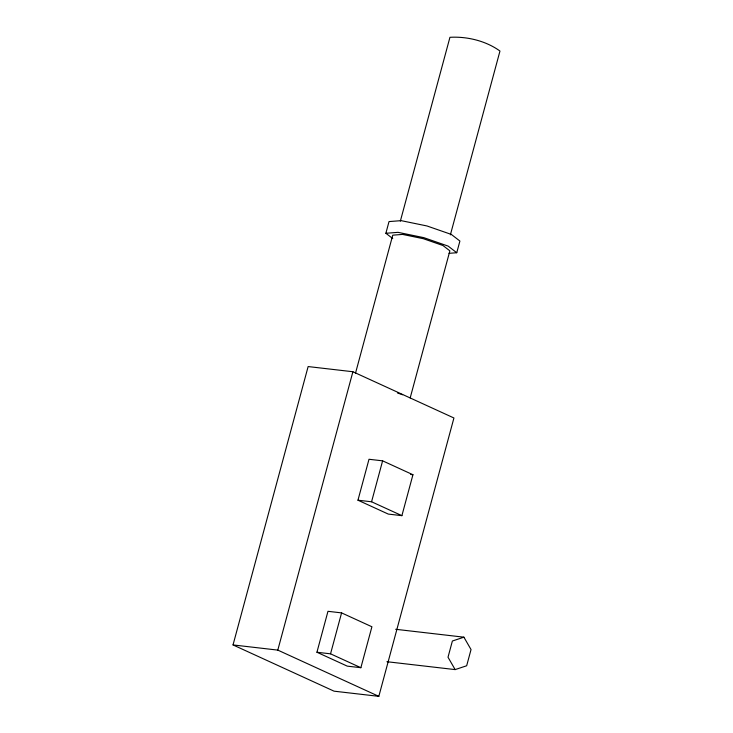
<?xml version="1.0" encoding="UTF-8"?>
<svg xmlns="http://www.w3.org/2000/svg" width="733" height="733" viewBox="0 0 733 733"><rect width="100%" height="100%" fill="white"/><g stroke="black" fill="none" stroke-linecap="round" stroke-linejoin="round"><path stroke-width="1.1" d="M233.03 644.93L308.135 366.564L352.903 371.741L453.929 417.984L378.824 696.35L334.056 691.173L233.03 644.93L277.798 650.107L378.824 696.35M392.751 238.573L385.87 233.277L389.021 221.577L401.18 220.651L426.973 225.966L451.299 234.413L459.912 241.038L456.751 252.738L449.017 253.325M277.798 650.107L352.903 371.741M355.459 373.381L392.751 235.165L402.545 234.413L423.326 238.701L442.934 245.5L449.87 250.851L410.187 397.909M400.346 221.137L449.943 37.31C467.095 36.302 486.016 40.911 499.97 51.044L450.374 234.872M316.931 652.251L327.972 611.313L341.587 612.889L371.915 626.77L360.874 667.708L347.259 666.132L316.931 652.251L330.537 653.827L360.874 667.708M357.961 500.208L369.001 459.27L382.608 460.837L412.945 474.727L401.895 515.656L388.288 514.09L357.961 500.208L371.567 501.775L401.895 515.656M330.537 653.827L341.587 612.889M371.567 501.775L382.608 460.837M463.897 637.179L452.38 641.018L448.01 657.226L455.147 669.596L466.664 665.766L471.035 649.557L463.897 637.179L395.673 629.29M385.87 233.277L398.019 232.343L423.821 237.657L448.147 246.105L456.751 252.738M410.672 474.462L412.945 474.727M386.932 661.716L455.147 669.596M397.497 392.989L402.655 394.775"/></g></svg>
